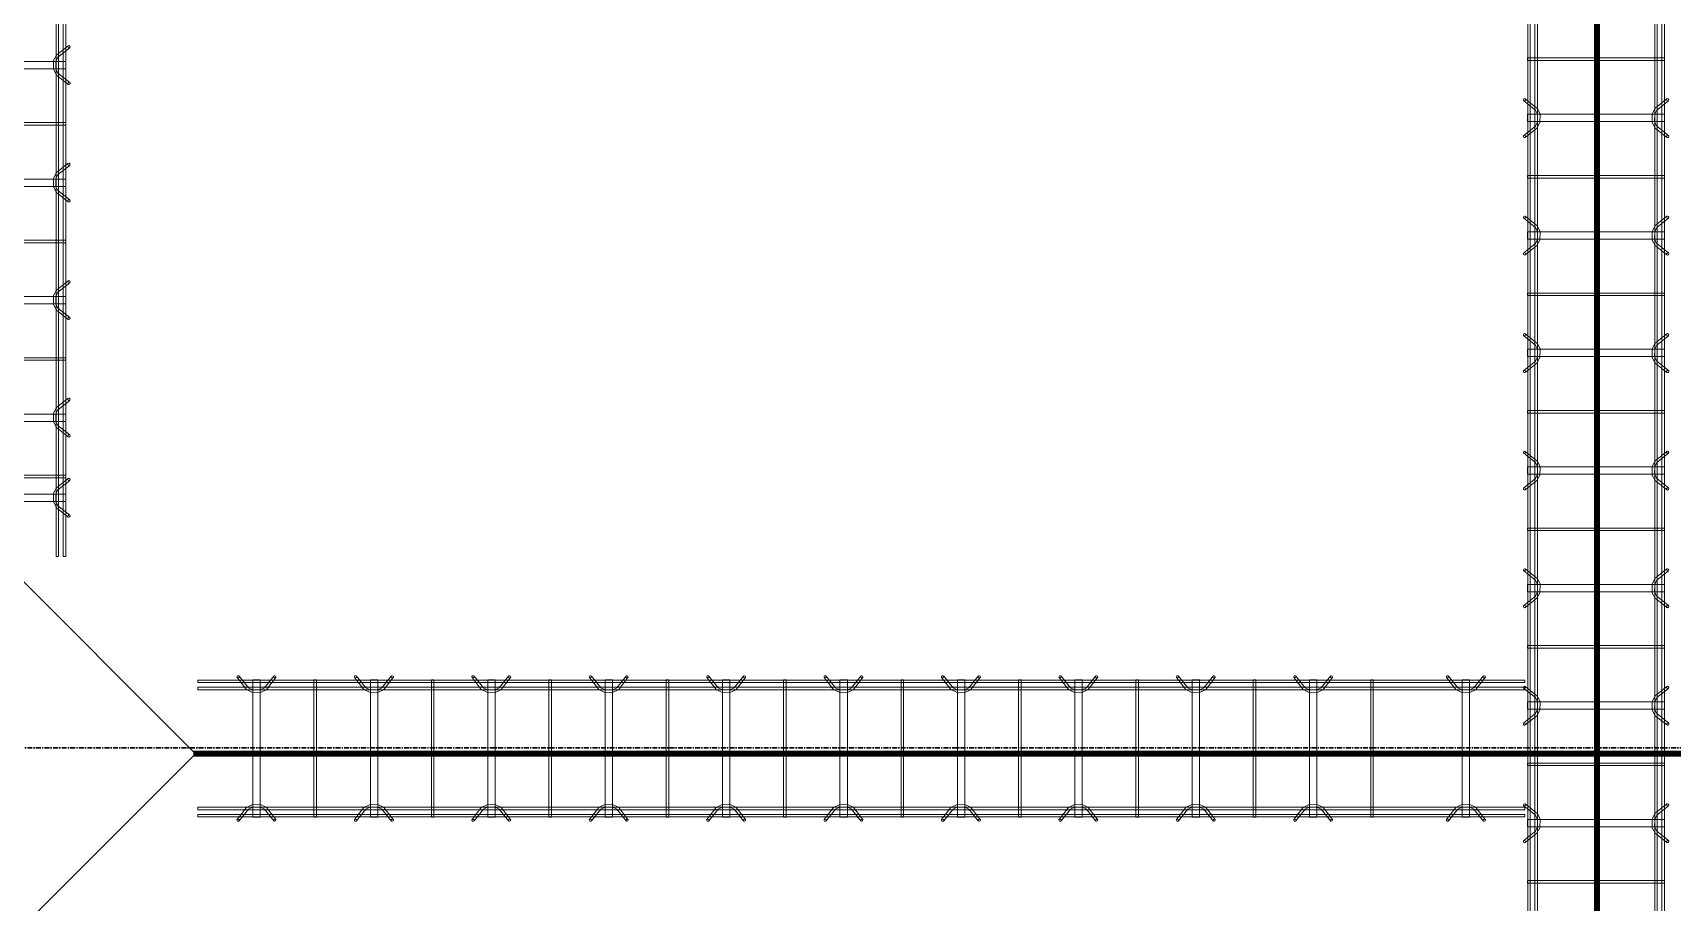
# Model space of a CAD drawing. Header units: inches. Extents: x -19229 to -222, y -6301 to 12387.
# Drawn here: x -2823.7 to -2656.1, y 10151.4 to 10240.2 of the extents above; entities that cross this region are included whole.
import ezdxf

# ---------------------------------------------------------------- set-up
doc = ezdxf.new("R2010")
doc.units = ezdxf.units.IN
doc.header["$MEASUREMENT"] = 0
doc.linetypes.add('Grid Line 1_2_', pattern=[0.875, 0.5, -0.125, 0.125, -0.125])
for name, color, linetype, lineweight in [('A-FLOR', 192, 'Continuous', 9), ('A-GENM', 13, 'Continuous', 9), ('S-BEAM', 12, 'Continuous', 9), ('S-GRID', 1, 'Continuous', 9)]:
    doc.layers.add(name, color=color, linetype=linetype, lineweight=lineweight)

# ---------------------------------------------------------------- blocks, each defined once
blk = doc.blocks.new('Dowel bar assembly - Dowel bar assembly-669756-SLAB ON GROUND JOINTS')
at = {"layer": 'S-BEAM'}
for p, q in [((2175, 1.98), (0, 1.98)), ((0, 1.72), (2175, 1.72)), ((251.87, 1.99), (251.87, -12.01)), ((252.13, 1.99), (251.87, 1.99)), ((251.87, 1.99), (252.13, 1.99)), ((252.13, -12.01), (252.13, 1.99)), ((256.02, 2.23), (256.97, 1.03)), ((257.18, 1.19), (256.23, 2.39)), ((257.63, 1.99), (257.63, -12.01)), ((258.38, 1.99), (257.63, 1.99)), ((257.63, 1.99), (258.38, 1.99)), ((258.38, -12.01), (258.38, 1.99)), ((259.76, 2.39), (258.81, 1.19)), ((259.01, 1.03), (259.96, 2.23)), ((263.87, 1.99), (263.87, -12.01)), ((264.13, 1.99), (263.87, 1.99)), ((263.87, 1.99), (264.13, 1.99)), ((264.13, -12.01), (264.13, 1.99)), ((268.02, 2.23), (268.97, 1.03)), ((269.18, 1.19), (268.23, 2.39)), ((269.63, 1.99), (269.63, -12.01)), ((270.38, 1.99), (269.63, 1.99)), ((269.63, 1.99), (270.38, 1.99)), ((270.38, -12.01), (270.38, 1.99)), ((271.76, 2.39), (270.81, 1.19)), ((271.01, 1.03), (271.96, 2.23)), ((275.87, 1.99), (275.87, -12.01)), ((276.13, 1.99), (275.87, 1.99)), ((275.87, 1.99), (276.13, 1.99)), ((276.13, -12.01), (276.13, 1.99)), ((280.02, 2.23), (280.97, 1.03)), ((281.18, 1.19), (280.23, 2.39)), ((281.63, 1.99), (281.63, -12.01)), ((282.38, 1.99), (281.63, 1.99)), ((281.63, 1.99), (282.38, 1.99)), ((282.38, -12.01), (282.38, 1.99)), ((283.76, 2.39), (282.81, 1.19)), ((283.01, 1.03), (283.96, 2.23)), ((287.87, 1.99), (287.87, -12.01)), ((288.13, 1.99), (287.87, 1.99)), ((287.87, 1.99), (288.13, 1.99)), ((288.13, -12.01), (288.13, 1.99)), ((292.02, 2.23), (292.97, 1.03)), ((293.18, 1.19), (292.23, 2.39)), ((293.63, 1.99), (293.63, -12.01)), ((294.38, 1.99), (293.63, 1.99)), ((293.63, 1.99), (294.38, 1.99)), ((294.38, -12.01), (294.38, 1.99)), ((295.76, 2.39), (294.81, 1.19)), ((295.01, 1.03), (295.96, 2.23)), ((299.87, 1.99), (299.87, -12.01)), ((300.13, 1.99), (299.87, 1.99)), ((299.87, 1.99), (300.13, 1.99)), ((300.13, -12.01), (300.13, 1.99)), ((304.02, 2.23), (304.97, 1.03)), ((305.18, 1.19), (304.23, 2.39)), ((305.63, 1.99), (305.63, -12.01)), ((306.38, 1.99), (305.63, 1.99)), ((305.63, 1.99), (306.38, 1.99)), ((306.38, -12.01), (306.38, 1.99)), ((307.76, 2.39), (306.81, 1.19)), ((307.01, 1.03), (307.96, 2.23)), ((311.87, 1.99), (311.87, -12.01)), ((312.13, 1.99), (311.87, 1.99)), ((311.87, 1.99), (312.13, 1.99)), ((312.13, -12.01), (312.13, 1.99)), ((316.02, 2.23), (316.97, 1.03)), ((317.18, 1.19), (316.23, 2.39)), ((317.63, 1.99), (317.63, -12.01)), ((318.38, 1.99), (317.63, 1.99)), ((317.63, 1.99), (318.38, 1.99)), ((318.38, -12.01), (318.38, 1.99)), ((319.76, 2.39), (318.81, 1.19)), ((319.01, 1.03), (319.96, 2.23)), ((323.87, 1.99), (323.87, -12.01)), ((324.13, 1.99), (323.87, 1.99)), ((323.87, 1.99), (324.13, 1.99)), ((324.13, -12.01), (324.13, 1.99)), ((328.02, 2.23), (328.97, 1.03)), ((329.18, 1.19), (328.23, 2.39)), ((329.63, 1.99), (329.63, -12.01)), ((330.38, 1.99), (329.63, 1.99)), ((329.63, 1.99), (330.38, 1.99)), ((330.38, -12.01), (330.38, 1.99)), ((331.76, 2.39), (330.81, 1.19)), ((331.01, 1.03), (331.96, 2.23)), ((335.87, 1.99), (335.87, -12.01)), ((336.13, 1.99), (335.87, 1.99)), ((335.87, 1.99), (336.13, 1.99)), ((336.13, -12.01), (336.13, 1.99)), ((2175, 1.25), (0, 1.25)), ((0, 0.99), (2175, 0.99)), ((2175, -11.01), (0, -11.01)), ((0, -11.27), (2175, -11.27)), ((256.97, -11.05), (256.02, -12.25)), ((256.23, -12.41), (257.18, -11.21)), ((258.81, -11.21), (259.76, -12.41)), ((259.96, -12.25), (259.01, -11.05)), ((268.97, -11.05), (268.02, -12.25)), ((268.23, -12.41), (269.18, -11.21)), ((270.81, -11.21), (271.76, -12.41)), ((271.96, -12.25), (271.01, -11.05)), ((280.97, -11.05), (280.02, -12.25)), ((280.23, -12.41), (281.18, -11.21)), ((282.81, -11.21), (283.76, -12.41)), ((283.96, -12.25), (283.01, -11.05)), ((292.97, -11.05), (292.02, -12.25)), ((292.23, -12.41), (293.18, -11.21)), ((294.81, -11.21), (295.76, -12.41)), ((295.96, -12.25), (295.01, -11.05)), ((304.97, -11.05), (304.02, -12.25)), ((304.23, -12.41), (305.18, -11.21)), ((306.81, -11.21), (307.76, -12.41)), ((307.96, -12.25), (307.01, -11.05)), ((316.97, -11.05), (316.02, -12.25)), ((316.23, -12.41), (317.18, -11.21)), ((318.81, -11.21), (319.76, -12.41)), ((319.96, -12.25), (319.01, -11.05)), ((328.97, -11.05), (328.02, -12.25)), ((328.23, -12.41), (329.18, -11.21)), ((330.81, -11.21), (331.76, -12.41)), ((331.96, -12.25), (331.01, -11.05)), ((2175, -11.74), (0, -11.74)), ((0, -12), (2175, -12)), ((252.13, -12.01), (251.87, -12.01)), ((251.87, -12.01), (252.13, -12.01)), ((258.38, -12.01), (257.63, -12.01)), ((257.63, -12.01), (258.38, -12.01)), ((264.13, -12.01), (263.87, -12.01)), ((263.87, -12.01), (264.13, -12.01)), ((270.38, -12.01), (269.63, -12.01)), ((269.63, -12.01), (270.38, -12.01)), ((276.13, -12.01), (275.87, -12.01)), ((275.87, -12.01), (276.13, -12.01)), ((282.38, -12.01), (281.63, -12.01)), ((281.63, -12.01), (282.38, -12.01)), ((288.13, -12.01), (287.87, -12.01)), ((287.87, -12.01), (288.13, -12.01)), ((294.38, -12.01), (293.63, -12.01)), ((293.63, -12.01), (294.38, -12.01)), ((300.13, -12.01), (299.87, -12.01)), ((299.87, -12.01), (300.13, -12.01)), ((306.38, -12.01), (305.63, -12.01)), ((305.63, -12.01), (306.38, -12.01)), ((312.13, -12.01), (311.87, -12.01)), ((311.87, -12.01), (312.13, -12.01)), ((318.38, -12.01), (317.63, -12.01)), ((317.63, -12.01), (318.38, -12.01)), ((324.13, -12.01), (323.87, -12.01)), ((323.87, -12.01), (324.13, -12.01)), ((330.38, -12.01), (329.63, -12.01)), ((329.63, -12.01), (330.38, -12.01)), ((336.13, -12.01), (335.87, -12.01)), ((335.87, -12.01), (336.13, -12.01))]:
    blk.add_line(p, q, dxfattribs=at)
at = {"layer": 'S-BEAM', "flags": 128}
for points in [[(256.97, 1.03), (257.53, 0.73), (258.39, 0.72), (258.97, 0.99), (259.01, 1.03)], [(257.18, 1.19), (257.62, 0.97), (258.38, 0.98), (258.81, 1.19)], [(268.97, 1.03), (269.53, 0.73), (270.39, 0.72), (270.97, 0.99), (271.01, 1.03)], [(269.18, 1.19), (269.62, 0.97), (270.38, 0.98), (270.81, 1.19)], [(280.97, 1.03), (281.53, 0.73), (282.39, 0.72), (282.97, 0.99), (283.01, 1.03)], [(281.18, 1.19), (281.62, 0.97), (282.38, 0.98), (282.81, 1.19)], [(292.97, 1.03), (293.53, 0.73), (294.39, 0.72), (294.97, 0.99), (295.01, 1.03)], [(293.18, 1.19), (293.62, 0.97), (294.38, 0.98), (294.81, 1.19)], [(304.97, 1.03), (305.53, 0.73), (306.39, 0.72), (306.97, 0.99), (307.01, 1.03)], [(305.18, 1.19), (305.62, 0.97), (306.38, 0.98), (306.81, 1.19)], [(316.97, 1.03), (317.53, 0.73), (318.39, 0.72), (318.97, 0.99), (319.01, 1.03)], [(317.18, 1.19), (317.62, 0.97), (318.38, 0.98), (318.81, 1.19)], [(328.97, 1.03), (329.53, 0.73), (330.39, 0.72), (330.97, 0.99), (331.01, 1.03)], [(329.18, 1.19), (329.62, 0.97), (330.38, 0.98), (330.81, 1.19)], [(256.97, -11.05), (257.53, -10.75), (258.39, -10.74), (258.97, -11.01), (259.01, -11.05)], [(257.18, -11.21), (257.62, -10.99), (258.38, -11), (258.81, -11.21)], [(268.97, -11.05), (269.53, -10.75), (270.39, -10.74), (270.97, -11.01), (271.01, -11.05)], [(269.18, -11.21), (269.62, -10.99), (270.38, -11), (270.81, -11.21)], [(280.97, -11.05), (281.53, -10.75), (282.39, -10.74), (282.97, -11.01), (283.01, -11.05)], [(281.18, -11.21), (281.62, -10.99), (282.38, -11), (282.81, -11.21)], [(292.97, -11.05), (293.53, -10.75), (294.39, -10.74), (294.97, -11.01), (295.01, -11.05)], [(293.18, -11.21), (293.62, -10.99), (294.38, -11), (294.81, -11.21)], [(304.97, -11.05), (305.53, -10.75), (306.39, -10.74), (306.97, -11.01), (307.01, -11.05)], [(305.18, -11.21), (305.62, -10.99), (306.38, -11), (306.81, -11.21)], [(316.97, -11.05), (317.53, -10.75), (318.39, -10.74), (318.97, -11.01), (319.01, -11.05)], [(317.18, -11.21), (317.62, -10.99), (318.38, -11), (318.81, -11.21)], [(328.97, -11.05), (329.53, -10.75), (330.39, -10.74), (330.97, -11.01), (331.01, -11.05)], [(329.18, -11.21), (329.62, -10.99), (330.38, -11), (330.81, -11.21)]]:
    blk.add_lwpolyline(points, dxfattribs=at)
at = {"layer": 'S-BEAM'}
for centre, major_axis, start_param, end_param in [((256.12, 2.31), (0.101, 0.08), 5.709265, 8.850858), ((256.12, 2.31), (0.101, 0.08), 2.567673, 5.709265), ((259.86, 2.31), (-0.101, 0.08), 3.715513, 6.857105), ((259.86, 2.31), (-0.101, 0.08), 0.57392, 3.715513), ((268.12, 2.31), (0.101, 0.08), 5.709265, 8.850858), ((268.12, 2.31), (0.101, 0.08), 2.567673, 5.709265), ((271.86, 2.31), (-0.101, 0.08), 3.715513, 6.857105), ((271.86, 2.31), (-0.101, 0.08), 0.57392, 3.715513), ((280.12, 2.31), (0.101, 0.08), 5.709265, 8.850858), ((280.12, 2.31), (0.101, 0.08), 2.567673, 5.709265), ((283.86, 2.31), (-0.101, 0.08), 3.715513, 6.857105), ((283.86, 2.31), (-0.101, 0.08), 0.57392, 3.715513), ((292.12, 2.31), (0.101, 0.08), 5.709265, 8.850858), ((292.12, 2.31), (0.101, 0.08), 2.567673, 5.709265), ((295.86, 2.31), (-0.101, 0.08), 3.715513, 6.857105), ((295.86, 2.31), (-0.101, 0.08), 0.57392, 3.715513), ((304.12, 2.31), (0.101, 0.08), 5.709265, 8.850858), ((304.12, 2.31), (0.101, 0.08), 2.567673, 5.709265), ((307.86, 2.31), (-0.101, 0.08), 3.715513, 6.857105), ((307.86, 2.31), (-0.101, 0.08), 0.57392, 3.715513), ((316.12, 2.31), (0.101, 0.08), 5.709265, 8.850858), ((316.12, 2.31), (0.101, 0.08), 2.567673, 5.709265), ((319.86, 2.31), (-0.101, 0.08), 3.715513, 6.857105), ((319.86, 2.31), (-0.101, 0.08), 0.57392, 3.715513), ((328.12, 2.31), (0.101, 0.08), 5.709265, 8.850858), ((328.12, 2.31), (0.101, 0.08), 2.567673, 5.709265), ((331.86, 2.31), (-0.101, 0.08), 3.715513, 6.857105), ((331.86, 2.31), (-0.101, 0.08), 0.57392, 3.715513), ((256.12, -12.33), (-0.101, 0.08), 3.715513, 6.857105), ((256.12, -12.33), (-0.101, 0.08), 0.57392, 3.715513), ((259.86, -12.33), (0.101, 0.08), 5.709265, 8.850858), ((259.86, -12.33), (0.101, 0.08), 2.567673, 5.709265), ((268.12, -12.33), (-0.101, 0.08), 3.715513, 6.857105), ((268.12, -12.33), (-0.101, 0.08), 0.57392, 3.715513), ((271.86, -12.33), (0.101, 0.08), 5.709265, 8.850858), ((271.86, -12.33), (0.101, 0.08), 2.567673, 5.709265), ((280.12, -12.33), (-0.101, 0.08), 3.715513, 6.857105), ((280.12, -12.33), (-0.101, 0.08), 0.57392, 3.715513), ((283.86, -12.33), (0.101, 0.08), 5.709265, 8.850858), ((283.86, -12.33), (0.101, 0.08), 2.567673, 5.709265), ((292.12, -12.33), (-0.101, 0.08), 3.715513, 6.857105), ((292.12, -12.33), (-0.101, 0.08), 0.57392, 3.715513), ((295.86, -12.33), (0.101, 0.08), 5.709265, 8.850858), ((295.86, -12.33), (0.101, 0.08), 2.567673, 5.709265), ((304.12, -12.33), (-0.101, 0.08), 3.715513, 6.857105), ((304.12, -12.33), (-0.101, 0.08), 0.57392, 3.715513), ((307.86, -12.33), (0.101, 0.08), 5.709265, 8.850858), ((307.86, -12.33), (0.101, 0.08), 2.567673, 5.709265), ((316.12, -12.33), (-0.101, 0.08), 3.715513, 6.857105), ((316.12, -12.33), (-0.101, 0.08), 0.57392, 3.715513), ((319.86, -12.33), (0.101, 0.08), 5.709265, 8.850858), ((319.86, -12.33), (0.101, 0.08), 2.567673, 5.709265), ((328.12, -12.33), (-0.101, 0.08), 3.715513, 6.857105), ((328.12, -12.33), (-0.101, 0.08), 0.57392, 3.715513), ((331.86, -12.33), (0.101, 0.08), 5.709265, 8.850858), ((331.86, -12.33), (0.101, 0.08), 2.567673, 5.709265)]:
    blk.add_ellipse(centre, major_axis=major_axis, ratio=0.816528, start_param=start_param, end_param=end_param, dxfattribs=at)
blk = doc.blocks.new('Dowel bar assembly - Dowel bar assembly-670865-SLAB ON GROUND JOINTS')
at = {"layer": 'S-BEAM'}
for p, q in [((135.61, 1.98), (0, 1.98)), ((0, 1.98), (0, 1.72)), ((0, 1.72), (0, 1.98)), ((0, 1.72), (135.61, 1.72)), ((4.02, 2.23), (4.97, 1.03)), ((5.18, 1.19), (4.23, 2.39)), ((5.63, 1.99), (5.63, -12.01)), ((6.38, 1.99), (5.63, 1.99)), ((5.63, 1.99), (6.38, 1.99)), ((6.38, -12.01), (6.38, 1.99)), ((7.76, 2.39), (6.81, 1.19)), ((7.01, 1.03), (7.96, 2.23)), ((11.87, 1.99), (11.87, -12.01)), ((12.13, 1.99), (11.87, 1.99)), ((11.87, 1.99), (12.13, 1.99)), ((12.13, -12.01), (12.13, 1.99)), ((16.02, 2.23), (16.97, 1.03)), ((17.18, 1.19), (16.23, 2.39)), ((17.63, 1.99), (17.63, -12.01)), ((18.38, 1.99), (17.63, 1.99)), ((17.63, 1.99), (18.38, 1.99)), ((18.38, -12.01), (18.38, 1.99)), ((19.76, 2.39), (18.81, 1.19)), ((19.01, 1.03), (19.96, 2.23)), ((23.87, 1.99), (23.87, -12.01)), ((24.13, 1.99), (23.87, 1.99)), ((23.87, 1.99), (24.13, 1.99)), ((24.13, -12.01), (24.13, 1.99)), ((28.02, 2.23), (28.97, 1.03)), ((29.18, 1.19), (28.23, 2.39)), ((29.63, 1.99), (29.63, -12.01)), ((30.38, 1.99), (29.63, 1.99)), ((29.63, 1.99), (30.38, 1.99)), ((30.38, -12.01), (30.38, 1.99)), ((31.76, 2.39), (30.81, 1.19)), ((31.01, 1.03), (31.96, 2.23)), ((35.87, 1.99), (35.87, -12.01)), ((36.13, 1.99), (35.87, 1.99)), ((35.87, 1.99), (36.13, 1.99)), ((36.13, -12.01), (36.13, 1.99)), ((40.02, 2.23), (40.97, 1.03)), ((41.18, 1.19), (40.23, 2.39)), ((41.63, 1.99), (41.63, -12.01)), ((42.38, 1.99), (41.63, 1.99)), ((41.63, 1.99), (42.38, 1.99)), ((42.38, -12.01), (42.38, 1.99)), ((43.76, 2.39), (42.81, 1.19)), ((43.01, 1.03), (43.96, 2.23)), ((47.87, 1.99), (47.87, -12.01)), ((48.13, 1.99), (47.87, 1.99)), ((47.87, 1.99), (48.13, 1.99)), ((48.13, -12.01), (48.13, 1.99)), ((52.02, 2.23), (52.97, 1.03)), ((53.18, 1.19), (52.23, 2.39)), ((53.63, 1.99), (53.63, -12.01)), ((54.38, 1.99), (53.63, 1.99)), ((53.63, 1.99), (54.38, 1.99)), ((54.38, -12.01), (54.38, 1.99)), ((55.76, 2.39), (54.81, 1.19)), ((55.01, 1.03), (55.96, 2.23)), ((59.87, 1.99), (59.87, -12.01)), ((60.13, 1.99), (59.87, 1.99)), ((59.87, 1.99), (60.13, 1.99)), ((60.13, -12.01), (60.13, 1.99)), ((64.02, 2.23), (64.97, 1.03)), ((65.18, 1.19), (64.23, 2.39)), ((65.63, 1.99), (65.63, -12.01)), ((66.38, 1.99), (65.63, 1.99)), ((65.63, 1.99), (66.38, 1.99)), ((66.38, -12.01), (66.38, 1.99)), ((67.76, 2.39), (66.81, 1.19)), ((67.01, 1.03), (67.96, 2.23)), ((71.87, 1.99), (71.87, -12.01)), ((72.13, 1.99), (71.87, 1.99)), ((71.87, 1.99), (72.13, 1.99)), ((72.13, -12.01), (72.13, 1.99)), ((76.02, 2.23), (76.97, 1.03)), ((77.18, 1.19), (76.23, 2.39)), ((77.63, 1.99), (77.63, -12.01)), ((78.38, 1.99), (77.63, 1.99)), ((77.63, 1.99), (78.38, 1.99)), ((78.38, -12.01), (78.38, 1.99)), ((79.76, 2.39), (78.81, 1.19)), ((79.01, 1.03), (79.96, 2.23)), ((83.87, 1.99), (83.87, -12.01)), ((84.13, 1.99), (83.87, 1.99)), ((83.87, 1.99), (84.13, 1.99)), ((84.13, -12.01), (84.13, 1.99)), ((88.02, 2.23), (88.97, 1.03)), ((89.18, 1.19), (88.23, 2.39)), ((89.63, 1.99), (89.63, -12.01)), ((90.38, 1.99), (89.63, 1.99)), ((89.63, 1.99), (90.38, 1.99)), ((90.38, -12.01), (90.38, 1.99)), ((91.76, 2.39), (90.81, 1.19)), ((91.01, 1.03), (91.96, 2.23)), ((95.87, 1.99), (95.87, -12.01)), ((96.13, 1.99), (95.87, 1.99)), ((95.87, 1.99), (96.13, 1.99)), ((96.13, -12.01), (96.13, 1.99)), ((100.02, 2.23), (100.97, 1.03)), ((101.18, 1.19), (100.23, 2.39)), ((101.63, 1.99), (101.63, -12.01)), ((102.38, 1.99), (101.63, 1.99)), ((101.63, 1.99), (102.38, 1.99)), ((102.38, -12.01), (102.38, 1.99)), ((103.76, 2.39), (102.81, 1.19)), ((103.01, 1.03), (103.96, 2.23)), ((107.87, 1.99), (107.87, -12.01)), ((108.13, 1.99), (107.87, 1.99)), ((107.87, 1.99), (108.13, 1.99)), ((108.13, -12.01), (108.13, 1.99)), ((112.02, 2.23), (112.97, 1.03)), ((113.18, 1.19), (112.23, 2.39)), ((113.63, 1.99), (113.63, -12.01)), ((114.38, 1.99), (113.63, 1.99)), ((113.63, 1.99), (114.38, 1.99)), ((114.38, -12.01), (114.38, 1.99)), ((115.76, 2.39), (114.81, 1.19)), ((115.01, 1.03), (115.96, 2.23)), ((119.87, 1.99), (119.87, -12.01)), ((120.13, 1.99), (119.87, 1.99)), ((119.87, 1.99), (120.13, 1.99)), ((120.13, -12.01), (120.13, 1.99)), ((127.63, 2.23), (128.58, 1.03)), ((128.78, 1.19), (127.83, 2.39)), ((129.23, 1.99), (129.23, -12.01)), ((129.98, 1.99), (129.23, 1.99)), ((129.23, 1.99), (129.98, 1.99)), ((129.98, -12.01), (129.98, 1.99)), ((131.37, 2.39), (130.42, 1.19)), ((130.62, 1.03), (131.57, 2.23)), ((135.61, 1.98), (135.61, 1.72)), ((135.61, 1.72), (135.61, 1.98)), ((135.61, 1.25), (0, 1.25)), ((0, 0.99), (0, 1.25)), ((0, 1.25), (0, 0.99)), ((0, 0.99), (135.61, 0.99)), ((135.61, 0.99), (135.61, 1.25)), ((135.61, 1.25), (135.61, 0.99)), ((135.61, -11.01), (0, -11.01)), ((0, -11.27), (0, -11.01)), ((0, -11.01), (0, -11.27)), ((0, -11.27), (135.61, -11.27)), ((4.97, -11.05), (4.02, -12.25)), ((4.23, -12.41), (5.18, -11.21)), ((6.81, -11.21), (7.76, -12.41)), ((7.96, -12.25), (7.01, -11.05)), ((16.97, -11.05), (16.02, -12.25)), ((16.23, -12.41), (17.18, -11.21)), ((18.81, -11.21), (19.76, -12.41)), ((19.96, -12.25), (19.01, -11.05)), ((28.97, -11.05), (28.02, -12.25)), ((28.23, -12.41), (29.18, -11.21)), ((30.81, -11.21), (31.76, -12.41)), ((31.96, -12.25), (31.01, -11.05)), ((40.97, -11.05), (40.02, -12.25)), ((40.23, -12.41), (41.18, -11.21)), ((42.81, -11.21), (43.76, -12.41)), ((43.96, -12.25), (43.01, -11.05)), ((52.97, -11.05), (52.02, -12.25)), ((52.23, -12.41), (53.18, -11.21)), ((54.81, -11.21), (55.76, -12.41)), ((55.96, -12.25), (55.01, -11.05)), ((64.97, -11.05), (64.02, -12.25)), ((64.23, -12.41), (65.18, -11.21)), ((66.81, -11.21), (67.76, -12.41)), ((67.96, -12.25), (67.01, -11.05)), ((76.97, -11.05), (76.02, -12.25)), ((76.23, -12.41), (77.18, -11.21)), ((78.81, -11.21), (79.76, -12.41)), ((79.96, -12.25), (79.01, -11.05)), ((88.97, -11.05), (88.02, -12.25)), ((88.23, -12.41), (89.18, -11.21)), ((90.81, -11.21), (91.76, -12.41)), ((91.96, -12.25), (91.01, -11.05)), ((100.97, -11.05), (100.02, -12.25)), ((100.23, -12.41), (101.18, -11.21)), ((102.81, -11.21), (103.76, -12.41)), ((103.96, -12.25), (103.01, -11.05)), ((112.97, -11.05), (112.02, -12.25)), ((112.23, -12.41), (113.18, -11.21)), ((114.81, -11.21), (115.76, -12.41)), ((115.96, -12.25), (115.01, -11.05)), ((128.58, -11.05), (127.63, -12.25)), ((127.83, -12.41), (128.78, -11.21)), ((130.42, -11.21), (131.37, -12.41)), ((131.57, -12.25), (130.62, -11.05)), ((135.61, -11.27), (135.61, -11.01)), ((135.61, -11.01), (135.61, -11.27)), ((135.61, -11.74), (0, -11.74)), ((0, -12), (0, -11.74)), ((0, -11.74), (0, -12)), ((0, -12), (135.61, -12)), ((6.38, -12.01), (5.63, -12.01)), ((5.63, -12.01), (6.38, -12.01)), ((12.13, -12.01), (11.87, -12.01)), ((11.87, -12.01), (12.13, -12.01)), ((18.38, -12.01), (17.63, -12.01)), ((17.63, -12.01), (18.38, -12.01)), ((24.13, -12.01), (23.87, -12.01)), ((23.87, -12.01), (24.13, -12.01)), ((30.38, -12.01), (29.63, -12.01)), ((29.63, -12.01), (30.38, -12.01)), ((36.13, -12.01), (35.87, -12.01)), ((35.87, -12.01), (36.13, -12.01)), ((42.38, -12.01), (41.63, -12.01)), ((41.63, -12.01), (42.38, -12.01)), ((48.13, -12.01), (47.87, -12.01)), ((47.87, -12.01), (48.13, -12.01)), ((54.38, -12.01), (53.63, -12.01)), ((53.63, -12.01), (54.38, -12.01)), ((60.13, -12.01), (59.87, -12.01)), ((59.87, -12.01), (60.13, -12.01)), ((66.38, -12.01), (65.63, -12.01)), ((65.63, -12.01), (66.38, -12.01)), ((72.13, -12.01), (71.87, -12.01)), ((71.87, -12.01), (72.13, -12.01)), ((78.38, -12.01), (77.63, -12.01)), ((77.63, -12.01), (78.38, -12.01)), ((84.13, -12.01), (83.87, -12.01)), ((83.87, -12.01), (84.13, -12.01)), ((90.38, -12.01), (89.63, -12.01)), ((89.63, -12.01), (90.38, -12.01)), ((96.13, -12.01), (95.87, -12.01)), ((95.87, -12.01), (96.13, -12.01)), ((102.38, -12.01), (101.63, -12.01)), ((101.63, -12.01), (102.38, -12.01)), ((108.13, -12.01), (107.87, -12.01)), ((107.87, -12.01), (108.13, -12.01)), ((114.38, -12.01), (113.63, -12.01)), ((113.63, -12.01), (114.38, -12.01)), ((120.13, -12.01), (119.87, -12.01)), ((119.87, -12.01), (120.13, -12.01)), ((129.98, -12.01), (129.23, -12.01)), ((129.23, -12.01), (129.98, -12.01)), ((135.61, -12), (135.61, -11.74)), ((135.61, -11.74), (135.61, -12))]:
    blk.add_line(p, q, dxfattribs=at)
at = {"layer": 'S-BEAM', "flags": 128}
for points in [[(4.97, 1.03), (5.53, 0.73), (6.39, 0.72), (6.97, 0.99), (7.01, 1.03)], [(5.18, 1.19), (5.62, 0.97), (6.38, 0.98), (6.81, 1.19)], [(16.97, 1.03), (17.53, 0.73), (18.39, 0.72), (18.97, 0.99), (19.01, 1.03)], [(17.18, 1.19), (17.62, 0.97), (18.38, 0.98), (18.81, 1.19)], [(28.97, 1.03), (29.53, 0.73), (30.39, 0.72), (30.97, 0.99), (31.01, 1.03)], [(29.18, 1.19), (29.62, 0.97), (30.38, 0.98), (30.81, 1.19)], [(40.97, 1.03), (41.53, 0.73), (42.39, 0.72), (42.97, 0.99), (43.01, 1.03)], [(41.18, 1.19), (41.62, 0.97), (42.38, 0.98), (42.81, 1.19)], [(52.97, 1.03), (53.53, 0.73), (54.39, 0.72), (54.97, 0.99), (55.01, 1.03)], [(53.18, 1.19), (53.62, 0.97), (54.38, 0.98), (54.81, 1.19)], [(64.97, 1.03), (65.53, 0.73), (66.39, 0.72), (66.97, 0.99), (67.01, 1.03)], [(65.18, 1.19), (65.62, 0.97), (66.38, 0.98), (66.81, 1.19)], [(76.97, 1.03), (77.53, 0.73), (78.39, 0.72), (78.97, 0.99), (79.01, 1.03)], [(77.18, 1.19), (77.62, 0.97), (78.38, 0.98), (78.81, 1.19)], [(88.97, 1.03), (89.53, 0.73), (90.39, 0.72), (90.97, 0.99), (91.01, 1.03)], [(89.18, 1.19), (89.62, 0.97), (90.38, 0.98), (90.81, 1.19)], [(100.97, 1.03), (101.53, 0.73), (102.39, 0.72), (102.97, 0.99), (103.01, 1.03)], [(101.18, 1.19), (101.62, 0.97), (102.38, 0.98), (102.81, 1.19)], [(112.97, 1.03), (113.53, 0.73), (114.39, 0.72), (114.97, 0.99), (115.01, 1.03)], [(113.18, 1.19), (113.62, 0.97), (114.38, 0.98), (114.81, 1.19)], [(128.58, 1.03), (129.13, 0.73), (129.99, 0.72), (130.58, 0.99), (130.62, 1.03)], [(128.78, 1.19), (129.23, 0.97), (129.99, 0.98), (130.42, 1.19)], [(4.97, -11.05), (5.53, -10.75), (6.39, -10.74), (6.97, -11.01), (7.01, -11.05)], [(5.18, -11.21), (5.62, -10.99), (6.38, -11), (6.81, -11.21)], [(16.97, -11.05), (17.53, -10.75), (18.39, -10.74), (18.97, -11.01), (19.01, -11.05)], [(17.18, -11.21), (17.62, -10.99), (18.38, -11), (18.81, -11.21)], [(28.97, -11.05), (29.53, -10.75), (30.39, -10.74), (30.97, -11.01), (31.01, -11.05)], [(29.18, -11.21), (29.62, -10.99), (30.38, -11), (30.81, -11.21)], [(40.97, -11.05), (41.53, -10.75), (42.39, -10.74), (42.97, -11.01), (43.01, -11.05)], [(41.18, -11.21), (41.62, -10.99), (42.38, -11), (42.81, -11.21)], [(52.97, -11.05), (53.53, -10.75), (54.39, -10.74), (54.97, -11.01), (55.01, -11.05)], [(53.18, -11.21), (53.62, -10.99), (54.38, -11), (54.81, -11.21)], [(64.97, -11.05), (65.53, -10.75), (66.39, -10.74), (66.97, -11.01), (67.01, -11.05)], [(65.18, -11.21), (65.62, -10.99), (66.38, -11), (66.81, -11.21)], [(76.97, -11.05), (77.53, -10.75), (78.39, -10.74), (78.97, -11.01), (79.01, -11.05)], [(77.18, -11.21), (77.62, -10.99), (78.38, -11), (78.81, -11.21)], [(88.97, -11.05), (89.53, -10.75), (90.39, -10.74), (90.97, -11.01), (91.01, -11.05)], [(89.18, -11.21), (89.62, -10.99), (90.38, -11), (90.81, -11.21)], [(100.97, -11.05), (101.53, -10.75), (102.39, -10.74), (102.97, -11.01), (103.01, -11.05)], [(101.18, -11.21), (101.62, -10.99), (102.38, -11), (102.81, -11.21)], [(112.97, -11.05), (113.53, -10.75), (114.39, -10.74), (114.97, -11.01), (115.01, -11.05)], [(113.18, -11.21), (113.62, -10.99), (114.38, -11), (114.81, -11.21)], [(128.58, -11.05), (129.13, -10.75), (129.99, -10.74), (130.58, -11.01), (130.62, -11.05)], [(128.78, -11.21), (129.23, -10.99), (129.99, -11), (130.42, -11.21)]]:
    blk.add_lwpolyline(points, dxfattribs=at)
at = {"layer": 'S-BEAM'}
for centre, major_axis, start_param, end_param in [((4.12, 2.31), (0.101, 0.08), 5.709265, 8.850858), ((4.12, 2.31), (0.101, 0.08), 2.567673, 5.709265), ((7.86, 2.31), (-0.101, 0.08), 3.715513, 6.857105), ((7.86, 2.31), (-0.101, 0.08), 0.57392, 3.715513), ((16.12, 2.31), (0.101, 0.08), 5.709265, 8.850858), ((16.12, 2.31), (0.101, 0.08), 2.567673, 5.709265), ((19.86, 2.31), (-0.101, 0.08), 3.715513, 6.857105), ((19.86, 2.31), (-0.101, 0.08), 0.57392, 3.715513), ((28.12, 2.31), (0.101, 0.08), 5.709265, 8.850858), ((28.12, 2.31), (0.101, 0.08), 2.567673, 5.709265), ((31.86, 2.31), (-0.101, 0.08), 3.715513, 6.857105), ((31.86, 2.31), (-0.101, 0.08), 0.57392, 3.715513), ((40.12, 2.31), (0.101, 0.08), 5.709265, 8.850858), ((40.12, 2.31), (0.101, 0.08), 2.567673, 5.709265), ((43.86, 2.31), (-0.101, 0.08), 3.715513, 6.857105), ((43.86, 2.31), (-0.101, 0.08), 0.57392, 3.715513), ((52.12, 2.31), (0.101, 0.08), 5.709265, 8.850858), ((52.12, 2.31), (0.101, 0.08), 2.567673, 5.709265), ((55.86, 2.31), (-0.101, 0.08), 3.715513, 6.857105), ((55.86, 2.31), (-0.101, 0.08), 0.57392, 3.715513), ((64.12, 2.31), (0.101, 0.08), 5.709265, 8.850858), ((64.12, 2.31), (0.101, 0.08), 2.567673, 5.709265), ((67.86, 2.31), (-0.101, 0.08), 3.715513, 6.857105), ((67.86, 2.31), (-0.101, 0.08), 0.57392, 3.715513), ((76.12, 2.31), (0.101, 0.08), 5.709265, 8.850858), ((76.12, 2.31), (0.101, 0.08), 2.567673, 5.709265), ((79.86, 2.31), (-0.101, 0.08), 3.715513, 6.857105), ((79.86, 2.31), (-0.101, 0.08), 0.57392, 3.715513), ((88.12, 2.31), (0.101, 0.08), 5.709265, 8.850858), ((88.12, 2.31), (0.101, 0.08), 2.567673, 5.709265), ((91.86, 2.31), (-0.101, 0.08), 3.715513, 6.857105), ((91.86, 2.31), (-0.101, 0.08), 0.57392, 3.715513), ((100.12, 2.31), (0.101, 0.08), 5.709265, 8.850858), ((100.12, 2.31), (0.101, 0.08), 2.567673, 5.709265), ((103.86, 2.31), (-0.101, 0.08), 3.715513, 6.857105), ((103.86, 2.31), (-0.101, 0.08), 0.57392, 3.715513), ((112.12, 2.31), (0.101, 0.08), 5.709265, 8.850858), ((112.12, 2.31), (0.101, 0.08), 2.567673, 5.709265), ((115.86, 2.31), (-0.101, 0.08), 3.715513, 6.857105), ((115.86, 2.31), (-0.101, 0.08), 0.57392, 3.715513), ((127.73, 2.31), (0.101, 0.08), 5.709265, 8.850858), ((127.73, 2.31), (0.101, 0.08), 2.567673, 5.709265), ((131.47, 2.31), (-0.101, 0.08), 3.715513, 6.857105), ((131.47, 2.31), (-0.101, 0.08), 0.57392, 3.715513), ((4.12, -12.33), (-0.101, 0.08), 3.715513, 6.857105), ((4.12, -12.33), (-0.101, 0.08), 0.57392, 3.715513), ((7.86, -12.33), (0.101, 0.08), 5.709265, 8.850858), ((7.86, -12.33), (0.101, 0.08), 2.567673, 5.709265), ((16.12, -12.33), (-0.101, 0.08), 3.715513, 6.857105), ((16.12, -12.33), (-0.101, 0.08), 0.57392, 3.715513), ((19.86, -12.33), (0.101, 0.08), 5.709265, 8.850858), ((19.86, -12.33), (0.101, 0.08), 2.567673, 5.709265), ((28.12, -12.33), (-0.101, 0.08), 3.715513, 6.857105), ((28.12, -12.33), (-0.101, 0.08), 0.57392, 3.715513), ((31.86, -12.33), (0.101, 0.08), 5.709265, 8.850858), ((31.86, -12.33), (0.101, 0.08), 2.567673, 5.709265), ((40.12, -12.33), (-0.101, 0.08), 3.715513, 6.857105), ((40.12, -12.33), (-0.101, 0.08), 0.57392, 3.715513), ((43.86, -12.33), (0.101, 0.08), 5.709265, 8.850858), ((43.86, -12.33), (0.101, 0.08), 2.567673, 5.709265), ((52.12, -12.33), (-0.101, 0.08), 3.715513, 6.857105), ((52.12, -12.33), (-0.101, 0.08), 0.57392, 3.715513), ((55.86, -12.33), (0.101, 0.08), 5.709265, 8.850858), ((55.86, -12.33), (0.101, 0.08), 2.567673, 5.709265), ((64.12, -12.33), (-0.101, 0.08), 3.715513, 6.857105), ((64.12, -12.33), (-0.101, 0.08), 0.57392, 3.715513), ((67.86, -12.33), (0.101, 0.08), 5.709265, 8.850858), ((67.86, -12.33), (0.101, 0.08), 2.567673, 5.709265), ((76.12, -12.33), (-0.101, 0.08), 3.715513, 6.857105), ((76.12, -12.33), (-0.101, 0.08), 0.57392, 3.715513), ((79.86, -12.33), (0.101, 0.08), 5.709265, 8.850858), ((79.86, -12.33), (0.101, 0.08), 2.567673, 5.709265), ((88.12, -12.33), (-0.101, 0.08), 3.715513, 6.857105), ((88.12, -12.33), (-0.101, 0.08), 0.57392, 3.715513), ((91.86, -12.33), (0.101, 0.08), 5.709265, 8.850858), ((91.86, -12.33), (0.101, 0.08), 2.567673, 5.709265), ((100.12, -12.33), (-0.101, 0.08), 3.715513, 6.857105), ((100.12, -12.33), (-0.101, 0.08), 0.57392, 3.715513), ((103.86, -12.33), (0.101, 0.08), 5.709265, 8.850858), ((103.86, -12.33), (0.101, 0.08), 2.567673, 5.709265), ((112.12, -12.33), (-0.101, 0.08), 3.715513, 6.857105), ((112.12, -12.33), (-0.101, 0.08), 0.57392, 3.715513), ((115.86, -12.33), (0.101, 0.08), 5.709265, 8.850858), ((115.86, -12.33), (0.101, 0.08), 2.567673, 5.709265), ((127.73, -12.33), (-0.101, 0.08), 3.715513, 6.857105), ((127.73, -12.33), (-0.101, 0.08), 0.57392, 3.715513), ((131.47, -12.33), (0.101, 0.08), 5.709265, 8.850858), ((131.47, -12.33), (0.101, 0.08), 2.567673, 5.709265)]:
    blk.add_ellipse(centre, major_axis=major_axis, ratio=0.816528, start_param=start_param, end_param=end_param, dxfattribs=at)
blk = doc.blocks.new('Dowel bar assembly - Dowel bar assembly-675655-SLAB ON GROUND JOINTS')
at = {"layer": 'S-BEAM'}
for p, q in [((260.18, 1.98), (0, 1.98)), ((0, 1.72), (260.18, 1.72)), ((208.02, 2.23), (208.97, 1.03)), ((209.18, 1.19), (208.23, 2.39)), ((209.63, 1.99), (209.63, -12.01)), ((210.38, 1.99), (209.63, 1.99)), ((209.63, 1.99), (210.38, 1.99)), ((210.38, -12.01), (210.38, 1.99)), ((211.76, 2.39), (210.81, 1.19)), ((211.01, 1.03), (211.96, 2.23)), ((215.87, 1.99), (215.87, -12.01)), ((216.13, 1.99), (215.87, 1.99)), ((215.87, 1.99), (216.13, 1.99)), ((216.13, -12.01), (216.13, 1.99)), ((220.02, 2.23), (220.97, 1.03)), ((221.18, 1.19), (220.23, 2.39)), ((221.63, 1.99), (221.63, -12.01)), ((222.38, 1.99), (221.63, 1.99)), ((221.63, 1.99), (222.38, 1.99)), ((222.38, -12.01), (222.38, 1.99)), ((223.76, 2.39), (222.81, 1.19)), ((223.01, 1.03), (223.96, 2.23)), ((227.87, 1.99), (227.87, -12.01)), ((228.13, 1.99), (227.87, 1.99)), ((227.87, 1.99), (228.13, 1.99)), ((228.13, -12.01), (228.13, 1.99)), ((232.02, 2.23), (232.97, 1.03)), ((233.18, 1.19), (232.23, 2.39)), ((233.63, 1.99), (233.63, -12.01)), ((234.38, 1.99), (233.63, 1.99)), ((233.63, 1.99), (234.38, 1.99)), ((234.38, -12.01), (234.38, 1.99)), ((235.76, 2.39), (234.81, 1.19)), ((235.01, 1.03), (235.96, 2.23)), ((239.87, 1.99), (239.87, -12.01)), ((240.13, 1.99), (239.87, 1.99)), ((239.87, 1.99), (240.13, 1.99)), ((240.13, -12.01), (240.13, 1.99)), ((244.02, 2.23), (244.97, 1.03)), ((245.18, 1.19), (244.23, 2.39)), ((245.63, 1.99), (245.63, -12.01)), ((246.38, 1.99), (245.63, 1.99)), ((245.63, 1.99), (246.38, 1.99)), ((246.38, -12.01), (246.38, 1.99)), ((247.76, 2.39), (246.81, 1.19)), ((247.01, 1.03), (247.96, 2.23)), ((251.87, 1.99), (251.87, -12.01)), ((252.13, 1.99), (251.87, 1.99)), ((251.87, 1.99), (252.13, 1.99)), ((252.13, -12.01), (252.13, 1.99)), ((252.2, 2.23), (253.15, 1.03)), ((253.35, 1.19), (252.4, 2.39)), ((253.8, 1.99), (253.8, -12.01)), ((254.55, 1.99), (253.8, 1.99)), ((253.8, 1.99), (254.55, 1.99)), ((254.55, -12.01), (254.55, 1.99)), ((255.94, 2.39), (254.99, 1.19)), ((255.19, 1.03), (256.14, 2.23)), ((260.18, 1.98), (260.18, 1.72)), ((260.18, 1.72), (260.18, 1.98)), ((260.18, 1.25), (0, 1.25)), ((0, 0.99), (260.18, 0.99)), ((260.18, 0.99), (260.18, 1.25)), ((260.18, 1.25), (260.18, 0.99))]:
    blk.add_line(p, q, dxfattribs=at)
at = {"layer": 'S-BEAM', "flags": 128}
for points in [[(208.97, 1.03), (209.53, 0.73), (210.39, 0.72), (210.97, 0.99), (211.01, 1.03)], [(209.18, 1.19), (209.62, 0.97), (210.38, 0.98), (210.81, 1.19)], [(220.97, 1.03), (221.53, 0.73), (222.39, 0.72), (222.97, 0.99), (223.01, 1.03)], [(221.18, 1.19), (221.62, 0.97), (222.38, 0.98), (222.81, 1.19)], [(232.97, 1.03), (233.53, 0.73), (234.39, 0.72), (234.97, 0.99), (235.01, 1.03)], [(233.18, 1.19), (233.62, 0.97), (234.38, 0.98), (234.81, 1.19)], [(244.97, 1.03), (245.53, 0.73), (246.39, 0.72), (246.97, 0.99), (247.01, 1.03)], [(245.18, 1.19), (245.62, 0.97), (246.38, 0.98), (246.81, 1.19)], [(253.15, 1.03), (253.71, 0.73), (254.57, 0.72), (255.15, 0.99), (255.19, 1.03)], [(253.35, 1.19), (253.8, 0.97), (254.56, 0.98), (254.99, 1.19)]]:
    blk.add_lwpolyline(points, dxfattribs=at)
at = {"layer": 'S-BEAM'}
for centre, major_axis, start_param, end_param in [((208.12, 2.31), (0.101, 0.08), 5.709265, 8.850858), ((208.12, 2.31), (0.101, 0.08), 2.567673, 5.709265), ((211.86, 2.31), (-0.101, 0.08), 3.715513, 6.857105), ((211.86, 2.31), (-0.101, 0.08), 0.57392, 3.715513), ((220.12, 2.31), (0.101, 0.08), 5.709265, 8.850858), ((220.12, 2.31), (0.101, 0.08), 2.567673, 5.709265), ((223.86, 2.31), (-0.101, 0.08), 3.715513, 6.857105), ((223.86, 2.31), (-0.101, 0.08), 0.57392, 3.715513), ((232.12, 2.31), (0.101, 0.08), 5.709265, 8.850858), ((232.12, 2.31), (0.101, 0.08), 2.567673, 5.709265), ((235.86, 2.31), (-0.101, 0.08), 3.715513, 6.857105), ((235.86, 2.31), (-0.101, 0.08), 0.57392, 3.715513), ((244.12, 2.31), (0.101, 0.08), 5.709265, 8.850858), ((244.12, 2.31), (0.101, 0.08), 2.567673, 5.709265), ((247.86, 2.31), (-0.101, 0.08), 3.715513, 6.857105), ((247.86, 2.31), (-0.101, 0.08), 0.57392, 3.715513), ((252.3, 2.31), (0.101, 0.08), 5.709265, 8.850858), ((252.3, 2.31), (0.101, 0.08), 2.567673, 5.709265), ((256.04, 2.31), (-0.101, 0.08), 3.715513, 6.857105), ((256.04, 2.31), (-0.101, 0.08), 0.57392, 3.715513)]:
    blk.add_ellipse(centre, major_axis=major_axis, ratio=0.816528, start_param=start_param, end_param=end_param, dxfattribs=at)

msp = doc.modelspace()

# ---------------------------------------------------------------- linework, layer by layer
at = {"layer": 'A-FLOR'}
for p, q in [((-2827.32374, 10186.83952), (-2807.0811, 10166.59688)), ((-2807.0811, 10166.59688), (-2827.32374, 10146.35424))]:
    msp.add_line(p, q, dxfattribs=at)
at = {"layer": 'A-GENM'}
for p, q in [((-2664.08036, 9901.1894), (-2664.08036, 12077.1894)), ((-2664.02059, 12077.1894), (-2664.02059, 9901.1894)), ((-2664.02059, 12077.1894), (-2664.02059, 9901.1894)), ((-2664.00273, 12077.1894), (-2664.00273, 9901.1894)), ((-2663.99348, 9901.1894), (-2663.99348, 12077.1894)), ((-2663.98122, 9901.1894), (-2663.98122, 12077.1894)), ((-2663.98122, 12077.1894), (-2663.98122, 9901.1894)), ((-2663.91585, 9901.1894), (-2663.91585, 12077.1894)), ((-2663.86718, 9901.1894), (-2663.86718, 12077.1894)), ((-2663.7803, 12077.1894), (-2663.7803, 9901.1894)), ((-2663.66626, 9901.1894), (-2663.66626, 12077.1894)), ((-2663.66626, 9901.1894), (-2663.66626, 12077.1894)), ((-2663.65869, 9901.1894), (-2663.65869, 12077.1894)), ((-2663.65717, 9901.1894), (-2663.65717, 12077.1894)), ((-2663.62689, 12077.1894), (-2663.62689, 9901.1894)), ((-2663.62689, 12077.1894), (-2663.62689, 9901.1894)), ((-2663.57181, 9901.1894), (-2663.57181, 12077.1894)), ((-2663.57029, 9901.1894), (-2663.57029, 12077.1894)), ((-2807.25159, 10166.64032), (-2807.25159, 10166.85033)), ((-2807.25159, 10166.85033), (-2807.25159, 10166.42713)), ((-2520.42629, 10166.85033), (-2807.25159, 10166.85033)), ((-2807.25159, 10166.42713), (-2807.25159, 10166.84881)), ((-2807.25159, 10166.84881), (-2807.25159, 10166.50477)), ((-2520.42629, 10166.84881), (-2807.25159, 10166.84881)), ((-2807.25159, 10166.40003), (-2807.25159, 10166.79373)), ((-2807.25159, 10166.79373), (-2807.25159, 10166.75436)), ((-2807.25159, 10166.79373), (-2520.42629, 10166.79373)), ((-2807.25159, 10166.79373), (-2520.42629, 10166.79373)), ((-2807.25159, 10166.34025), (-2807.25159, 10166.76345)), ((-2807.25159, 10166.76345), (-2807.25159, 10166.55344)), ((-2520.42629, 10166.76345), (-2807.25159, 10166.76345)), ((-2807.25159, 10166.41789), (-2807.25159, 10166.76193)), ((-2807.25159, 10166.76193), (-2807.25159, 10166.34025)), ((-2520.42629, 10166.76193), (-2807.25159, 10166.76193)), ((-2807.25159, 10166.75436), (-2807.25159, 10166.4394)), ((-2520.42629, 10166.75436), (-2807.25159, 10166.75436)), ((-2520.42629, 10166.75436), (-2807.25159, 10166.75436)), ((-2807.25159, 10166.55344), (-2807.25159, 10166.64032)), ((-2807.25159, 10166.64032), (-2520.42629, 10166.64032)), ((-2520.42629, 10166.55344), (-2807.25159, 10166.55344)), ((-2807.25159, 10166.50477), (-2807.25159, 10166.41789)), ((-2520.42629, 10166.50477), (-2807.25159, 10166.50477)), ((-2807.25159, 10166.4394), (-2807.25159, 10166.40003)), ((-2520.42629, 10166.4394), (-2807.25159, 10166.4394)), ((-2807.25159, 10166.4394), (-2520.42629, 10166.4394)), ((-2520.42629, 10166.42713), (-2807.25159, 10166.42713)), ((-2807.25159, 10166.41789), (-2520.42629, 10166.41789)), ((-2807.25159, 10166.40003), (-2520.42629, 10166.40003)), ((-2807.25159, 10166.40003), (-2520.42629, 10166.40003)), ((-2520.42629, 10166.34025), (-2807.25159, 10166.34025))]:
    msp.add_line(p, q, dxfattribs=at)
at = {"layer": 'S-GRID', "linetype": 'Grid Line 1_2_', "lineweight": 30}
msp.add_line((-1777.2452, 10167.1894), (-4038.05123, 10167.1894), dxfattribs=at)

# ---------------------------------------------------------------- block references
at = {"layer": 'S-BEAM'}
for name, p, rotation in [('Dowel bar assembly - Dowel bar assembly-669756-SLAB ON GROUND JOINTS', (-2668.93092, 9901.50636), 89.99999999999991), ('Dowel bar assembly - Dowel bar assembly-675655-SLAB ON GROUND JOINTS', (-2822.31354, 10446.90322), 269.9999999999998)]:
    msp.add_blockref(name, p, dxfattribs=dict(at, rotation=rotation))
msp.add_blockref('Dowel bar assembly - Dowel bar assembly-670865-SLAB ON GROUND JOINTS', (-2806.82632, 10172.13419), dxfattribs=at)

doc.saveas('drawing.dxf')
